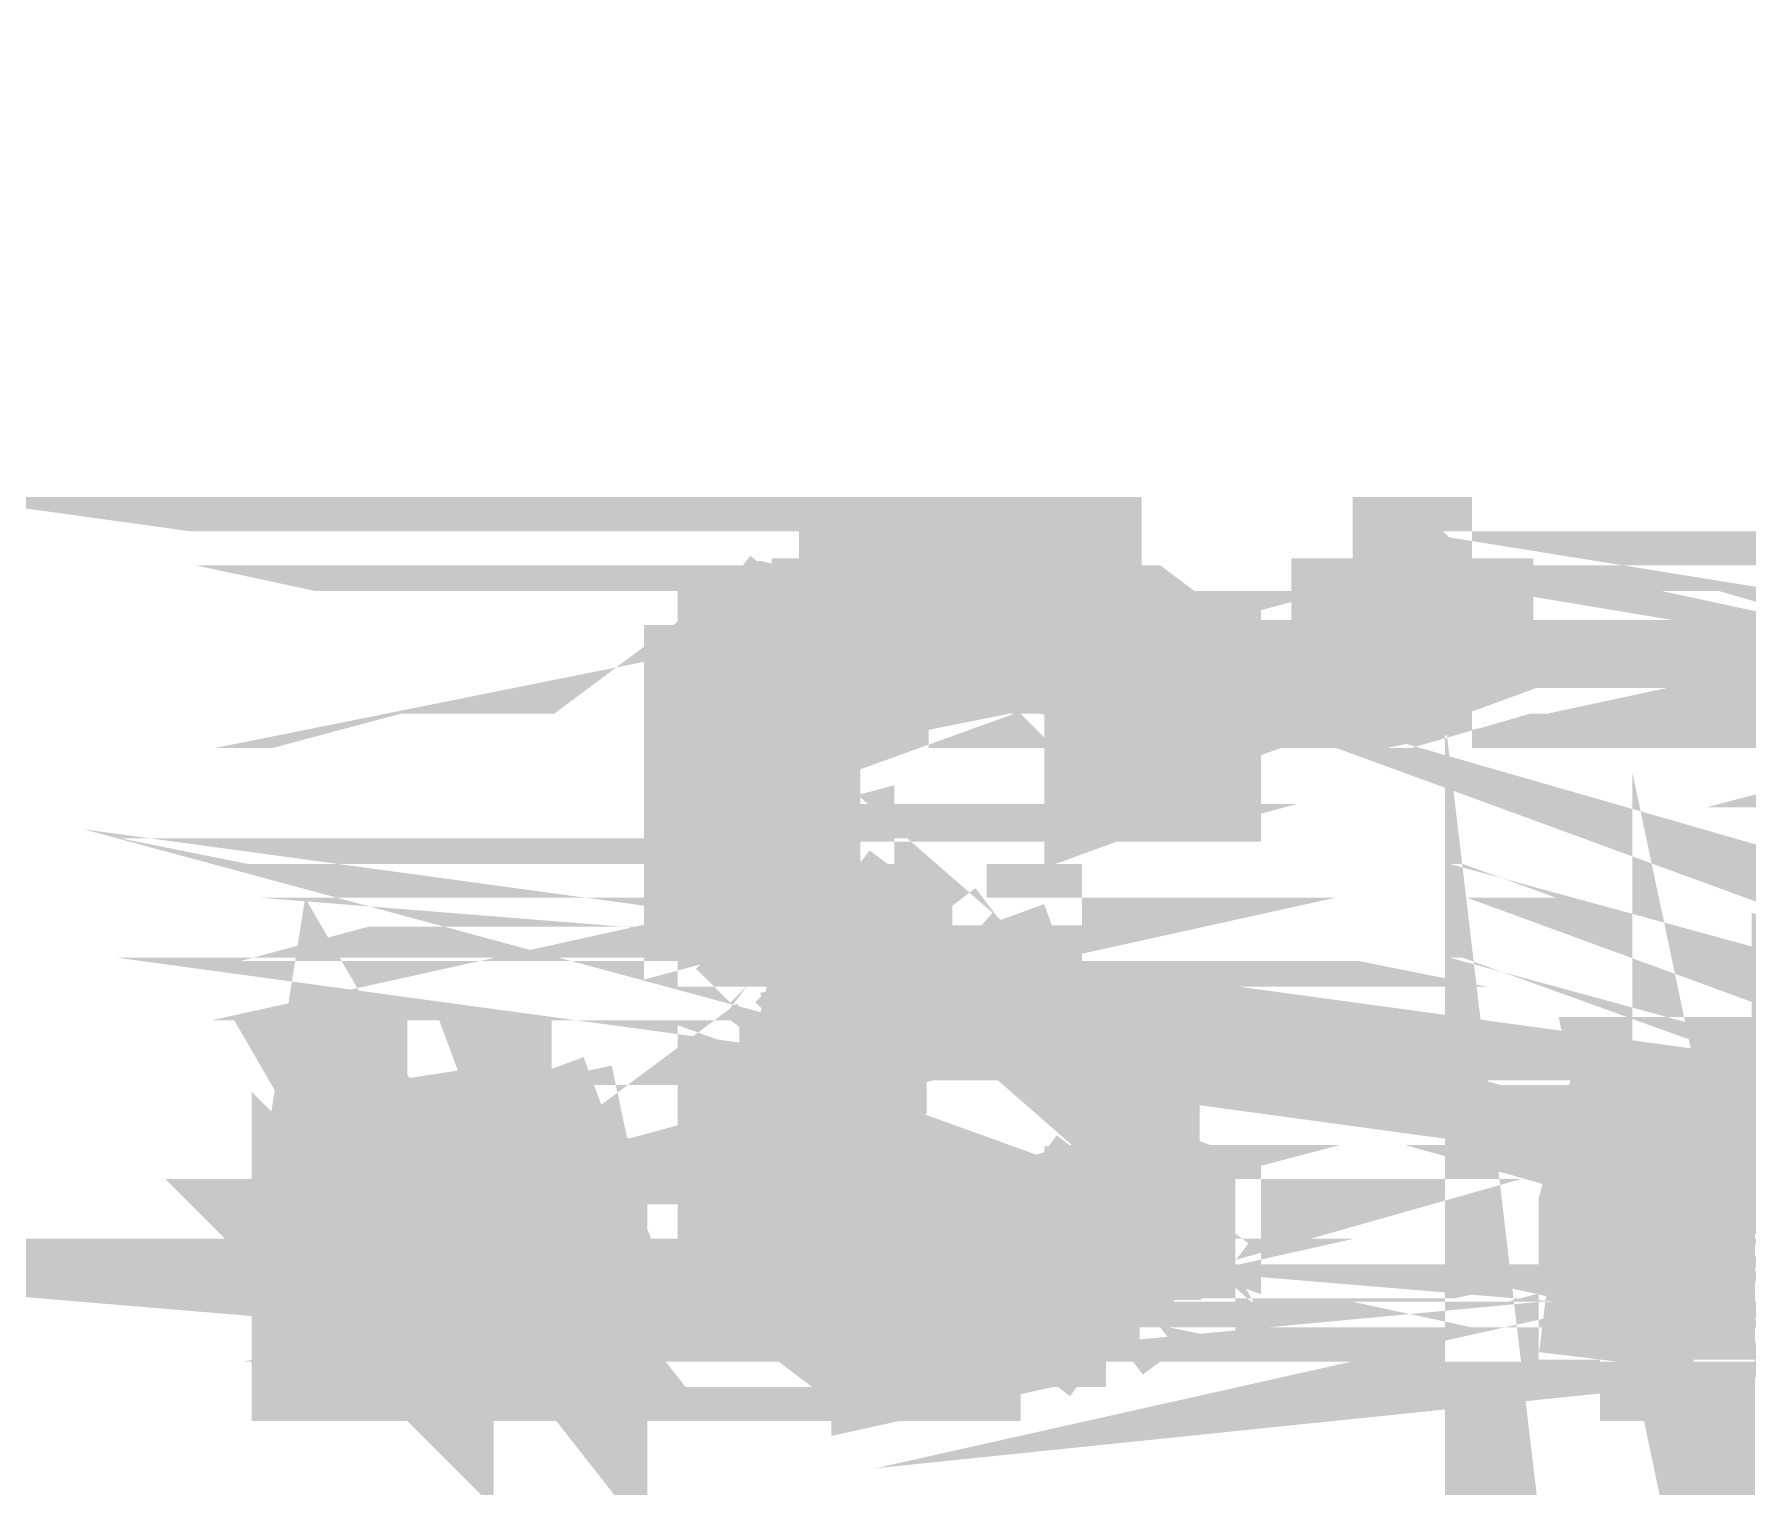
# Model space of a CAD drawing. Header units: inches. Extents: x -524 to 1067, y -71 to 1110.
# Drawn here: x 680.57 to 693.52, y 249.67 to 260.64 of the extents above; entities that cross this region are included whole.
import ezdxf

# ---------------------------------------------------------------- set-up
doc = ezdxf.new("R2010")
doc.units = ezdxf.units.IN
doc.header["$MEASUREMENT"] = 0
doc.layers.add('H', color=7, linetype='Continuous')
doc.layers.add('P', color=7, linetype='Continuous')

msp = doc.modelspace()

# ---------------------------------------------------------------- hatches: boundary and pattern name
at = {"layer": 'H', "linetype": 'Continuous'}
for points in [[(686.1542880571824, 256.1705897126952), (686.4134265472239, 256.426078364849), (686.6032181173955, 256.426078364849), (686.6032181173955, 256.6195197729083), (688.4719351160059, 256.6195197729083), (688.4719351160059, 256.426078364849), (688.920865176219, 256.426078364849), (688.920865176219, 256.1705897126952), (686.1542880571824, 256.1705897126952)], [(690.5304436847878, 255.7180098145944), (690.5304436847878, 256.6195197729083), (691.4976507250842, 256.6195197729083), (691.4976507250842, 255.7180098145944), (690.5304436847878, 255.7180098145944)], [(685.9608466491231, 255.9771483046359), (686.1542880571824, 256.1705897126952), (687.3112866676502, 256.1705897126952), (687.1214950974788, 255.9771483046359), (685.9608466491231, 255.9771483046359)], [(689.1800036662607, 255.9771483046359), (687.7638665657512, 256.1705897126952), (688.023005055793, 256.1705897126952), (689.1800036662607, 255.9771483046359)], [(689.1800036662607, 255.9771483046359), (687.7638665657512, 256.1705897126952), (688.920865176219, 256.1705897126952), (689.1800036662607, 255.9771483046359)], [(689.4391421563023, 255.7180098145944), (688.4719351160059, 255.9771483046359), (688.023005055793, 255.9771483046359), (688.023005055793, 256.1705897126952), (689.1800036662607, 255.9771483046359), (689.4391421563023, 255.7180098145944)], [(685.9608466491231, 255.7180098145944), (685.9608466491231, 255.9771483046359), (686.8623566074373, 255.9771483046359), (686.8623566074373, 255.7180098145944), (686.6032181173955, 255.7180098145944), (685.7053579969695, 255.4588713245526), (685.7053579969695, 255.7180098145944), (685.9608466491231, 255.7180098145944)], [(688.4719351160059, 255.7180098145944), (688.4719351160059, 255.9771483046359), (689.4391421563023, 255.7180098145944), (688.4719351160059, 255.7180098145944)], [(685.7053579969695, 255.0099412643395), (685.7053579969695, 255.4588713245526), (686.6032181173955, 255.7180098145944), (686.6032181173955, 255.4588713245526), (686.4134265472239, 255.4588713245526), (686.4134265472239, 254.8164998562803), (685.7053579969695, 255.0099412643395)], [(688.7310736060474, 255.0099412643395), (688.7310736060474, 255.4588713245526), (688.4719351160059, 255.7180098145944), (689.4391421563023, 255.7180098145944), (689.4391421563023, 255.0099412643395), (688.7310736060474, 255.0099412643395)], [(685.7053579969695, 254.8164998562803), (685.7053579969695, 255.0099412643395), (686.4134265472239, 254.8164998562803), (685.7053579969695, 254.8164998562803)], [(685.7053579969695, 254.1084313060255), (685.7053579969695, 254.8164998562803), (686.4134265472239, 254.8164998562803), (686.4134265472239, 254.3018727140847), (686.6032181173955, 254.3018727140847), (686.6032181173955, 254.1084313060255), (685.7053579969695, 254.1084313060255)], [(685.9608466491231, 253.8529426538717), (685.9608466491231, 254.1084313060255), (686.6032181173955, 254.1084313060255), (686.8623566074373, 253.8529426538717), (685.9608466491231, 253.8529426538717)], [(686.1542880571824, 253.59380416383), (685.9608466491231, 253.8529426538717), (687.3112866676502, 253.8529426538717), (686.1542880571824, 253.59380416383)], [(686.1542880571824, 253.59380416383), (687.3112866676502, 253.8529426538717), (687.570425157692, 253.59380416383), (686.1542880571824, 253.59380416383)], [(688.023005055793, 253.1412242657291), (687.570425157692, 253.59380416383), (687.7638665657512, 253.59380416383), (687.7638665657512, 253.8529426538717), (688.023005055793, 253.1412242657291)], [(688.023005055793, 253.1412242657291), (687.7638665657512, 253.8529426538717), (688.023005055793, 253.8529426538717), (688.023005055793, 253.1412242657291)], [(688.023005055793, 253.1412242657291), (686.6032181173955, 253.4003627557707), (686.4754737913186, 253.5281070818476), (686.1542880571824, 253.59380416383), (686.4134265472239, 253.59380416383), (686.4754737913186, 253.5281070818476), (688.023005055793, 253.1412242657291)], [(688.023005055793, 253.1412242657291), (686.1542880571824, 253.59380416383), (687.570425157692, 253.59380416383), (688.023005055793, 253.1412242657291)], [(686.4134265472239, 253.1412242657291), (686.6032181173955, 253.4003627557707), (688.023005055793, 253.1412242657291), (686.4134265472239, 253.1412242657291)], [(686.1542880571824, 252.9514326955577), (686.4134265472239, 253.1412242657291), (687.3112866676502, 253.1412242657291), (687.3112866676502, 252.9514326955577), (686.1542880571824, 252.9514326955577)], [(685.9608466491231, 251.5352955950482), (685.9608466491231, 252.692294205516), (686.1542880571824, 252.9514326955577), (686.8623566074373, 252.9514326955577), (686.8623566074373, 252.692294205516), (686.6032181173955, 252.692294205516), (686.6032181173955, 251.790784247202), (686.8623566074373, 251.790784247202), (685.9608466491231, 251.5352955950482)], [(682.675992550003, 250.6337856367341), (682.675992550003, 251.5352955950482), (682.9351310400448, 252.692294205516), (683.3877109381458, 252.692294205516), (683.6431995902994, 251.5352955950482), (683.6431995902994, 250.6337856367341), (682.675992550003, 250.6337856367341)], [(684.0957794884005, 250.6337856367341), (684.0957794884005, 251.5352955950482), (684.285571058572, 252.692294205516), (684.5447095486136, 252.692294205516), (684.7381509566728, 251.5352955950482), (684.7381509566728, 250.6337856367341), (684.0957794884005, 250.6337856367341)], [(692.3991606833981, 250.6337856367341), (692.3991606833981, 251.790784247202), (692.6582991734399, 252.692294205516), (693.107229233653, 252.692294205516), (693.107229233653, 250.6337856367341), (692.3991606833981, 250.6337856367341)], [(688.7310736060474, 251.9842256552612), (688.7310736060474, 252.243364145303), (689.4391421563023, 252.243364145303), (689.4391421563023, 251.790784247202), (689.1800036662607, 251.5352955950482), (689.1800036662607, 251.2761571050065), (688.2127966259641, 251.5352955950482), (688.4719351160059, 251.5352955950482), (688.4719351160059, 251.790784247202), (688.7310736060474, 251.9842256552612)], [(686.1542880571824, 251.2761571050065), (686.1542880571824, 251.5352955950482), (685.9608466491231, 251.5352955950482), (686.8623566074373, 251.790784247202), (686.8623566074373, 251.5352955950482), (687.1214950974788, 251.2761571050065), (686.1542880571824, 251.2761571050065)], [(688.023005055793, 251.2761571050065), (688.2127966259641, 251.5352955950482), (689.1800036662607, 251.2761571050065), (688.023005055793, 251.2761571050065)], [(686.4134265472239, 251.0827156969472), (686.1542880571824, 251.2761571050065), (687.570425157692, 251.2761571050065), (686.4134265472239, 251.0827156969472)], [(686.4134265472239, 251.0827156969472), (687.570425157692, 251.2761571050065), (688.920865176219, 251.0827156969472), (686.4134265472239, 251.0827156969472)], [(688.920865176219, 251.0827156969472), (687.570425157692, 251.2761571050065), (688.920865176219, 251.2761571050065), (688.920865176219, 251.0827156969472)], [(686.6032181173955, 250.8235772069056), (686.4134265472239, 251.0827156969472), (688.920865176219, 251.0827156969472), (688.7310736060474, 250.8235772069056), (686.6032181173955, 250.8235772069056)], [(687.1214950974788, 250.6337856367341), (687.1214950974788, 250.8235772069056), (688.2127966259641, 250.8235772069056), (688.023005055793, 250.6337856367341), (687.1214950974788, 250.6337856367341)]]:
    msp.add_hatch(color=256, dxfattribs=at).paths.add_polyline_path(points)

# ---------------------------------------------------------------- linework, layer by layer
at = {"layer": 'P', "const_width": 0.927058823529412}
for points in [[(717.893278330457, 256.1705897126952), (716.7326298821013, 255.977148304636), (718.1524168204987, 256.1705897126952)], [(688.4719351160059, 256.6852168548908), (686.6032181173955, 256.6852168548908), (688.4719351160059, 256.4260783648491), (688.4719351160059, 256.6852168548908)], [(686.6032181173955, 256.6852168548908), (688.4719351160059, 256.4260783648491), (686.6032181173955, 256.4260783648491)], [(686.8623566074373, 256.6852168548908), (688.4719351160059, 256.6852168548908), (686.6032181173955, 256.6852168548908), (686.8623566074373, 256.6852168548908)], [(686.6032181173955, 256.4260783648491), (686.6032181173955, 256.6852168548908)], [(688.2127966259641, 256.6852168548908), (686.8623566074373, 256.6852168548908), (687.0557980154965, 256.6852168548908)], [(688.2127966259641, 256.6852168548908), (686.8623566074373, 256.6852168548908), (688.4719351160059, 256.6852168548908), (688.2127966259641, 256.6852168548908)], [(687.3112866676502, 256.6852168548908), (688.023005055793, 256.6852168548908), (687.0557980154965, 256.6852168548908), (687.3112866676502, 256.6852168548908)], [(688.023005055793, 256.6852168548908), (687.0557980154965, 256.6852168548908), (688.2127966259641, 256.6852168548908), (688.023005055793, 256.6852168548908)], [(687.0557980154965, 256.6852168548908), (688.2127966259641, 256.6852168548908), (687.0557980154965, 256.6852168548908), (687.0557980154965, 256.6852168548908), (688.2127966259641, 256.6852168548908), (687.0557980154965, 256.6852168548908)], [(688.2127966259641, 256.6852168548908), (688.2127966259641, 256.6852168548908), (687.0557980154965, 256.6852168548908)], [(687.5047280757096, 256.6852168548908), (687.7638665657512, 256.6852168548908), (687.5047280757096, 256.6852168548908), (687.3112866676502, 256.6852168548908), (687.5047280757096, 256.6852168548908)], [(687.7638665657512, 256.6852168548908), (687.3112866676502, 256.6852168548908), (688.023005055793, 256.6852168548908), (687.7638665657512, 256.6852168548908)], [(691.4319536431017, 256.6852168548908), (690.5304436847878, 255.7180098145944), (691.4319536431017, 255.7180098145944)], [(691.4319536431017, 256.6852168548908), (690.5304436847878, 255.7180098145944)], [(690.5304436847878, 255.7180098145944), (690.5304436847878, 256.6852168548908)], [(690.5304436847878, 256.6852168548908), (691.4319536431017, 256.6852168548908)], [(691.4319536431017, 256.6852168548908), (691.4319536431017, 255.7180098145944), (691.4319536431017, 256.6852168548908), (691.4319536431017, 256.6852168548908), (691.4319536431017, 255.7180098145944)], [(695.1657378024349, 256.6852168548908), (696.7753163110035, 256.4260783648491), (694.9759462322634, 256.4260783648491)], [(688.920865176219, 256.1705897126952), (686.1542880571824, 256.1705897126952), (686.3477294652416, 256.4260783648491)], [(686.6032181173955, 256.4260783648491), (688.6653765240651, 256.4260783648491), (686.3477294652416, 256.4260783648491)], [(686.3477294652416, 256.4260783648491), (686.6032181173955, 256.4260783648491)], [(688.6653765240651, 256.4260783648491), (686.3477294652416, 256.4260783648491)], [(686.3477294652416, 256.4260783648491), (688.920865176219, 256.4260783648491), (688.6653765240651, 256.4260783648491)], [(686.3477294652416, 256.4260783648491), (688.920865176219, 256.4260783648491), (686.3477294652416, 256.4260783648491), (686.3477294652416, 256.4260783648491), (688.920865176219, 256.4260783648491)], [(686.3477294652416, 256.4260783648491), (688.920865176219, 256.1705897126952)], [(686.3477294652416, 256.4260783648491), (688.920865176219, 256.1705897126952)], [(688.4719351160059, 256.4260783648491), (686.6032181173955, 256.4260783648491)], [(686.6032181173955, 256.4260783648491), (688.6653765240651, 256.4260783648491), (688.4719351160059, 256.4260783648491)], [(697.0344548010453, 256.4260783648491), (694.7168077422218, 256.1705897126952), (697.2278962091045, 256.1705897126952), (697.0344548010453, 256.4260783648491)], [(688.920865176219, 256.1705897126952), (688.920865176219, 256.4260783648491)], [(694.7168077422218, 256.4260783648491), (697.0344548010453, 256.4260783648491), (694.7168077422218, 256.4260783648491), (697.0344548010453, 256.4260783648491), (694.7168077422218, 256.1705897126952), (694.7168077422218, 256.4260783648491)], [(687.3112866676502, 256.1705897126952), (686.1542880571824, 256.1705897126952), (687.0557980154965, 255.977148304636), (687.3112866676502, 256.1705897126952)], [(686.1542880571824, 256.1705897126952), (687.0557980154965, 255.977148304636), (685.8951495671406, 255.977148304636), (686.1542880571824, 256.1705897126952)], [(687.5047280757096, 256.1705897126952), (686.1542880571824, 256.1705897126952)], [(686.1542880571824, 256.1705897126952), (687.5047280757096, 256.1705897126952)], [(686.1542880571824, 256.1705897126952), (687.5047280757096, 256.1705897126952)], [(687.5047280757096, 256.1705897126952), (686.1542880571824, 256.1705897126952)], [(686.1542880571824, 256.1705897126952), (686.1542880571824, 256.1705897126952)], [(687.5047280757096, 256.1705897126952), (686.1542880571824, 256.1705897126952)], [(686.1542880571824, 256.1705897126952), (687.5047280757096, 256.1705897126952), (687.5047280757096, 256.1705897126952), (686.1542880571824, 256.1705897126952)], [(687.5047280757096, 256.1705897126952), (688.920865176219, 256.1705897126952), (686.1542880571824, 256.1705897126952)], [(688.920865176219, 256.1705897126952), (686.1542880571824, 256.1705897126952), (688.920865176219, 256.1705897126952), (688.920865176219, 256.1705897126952), (686.1542880571824, 256.1705897126952), (688.920865176219, 256.1705897126952)], [(686.1542880571824, 256.1705897126952), (686.1542880571824, 256.1705897126952)], [(687.5047280757096, 256.1705897126952), (688.920865176219, 256.1705897126952), (687.5047280757096, 256.1705897126952)], [(687.7638665657512, 256.1705897126952), (689.1800036662607, 255.977148304636), (687.7638665657512, 256.1705897126952)], [(687.7638665657512, 256.1705897126952), (688.920865176219, 256.1705897126952), (689.1800036662607, 255.977148304636)], [(689.1800036662607, 255.977148304636), (687.7638665657512, 256.1705897126952)], [(689.1800036662607, 255.977148304636), (688.023005055793, 255.977148304636), (688.023005055793, 256.1705897126952)], [(688.023005055793, 256.1705897126952), (689.1800036662607, 255.977148304636)], [(697.2278962091045, 256.1705897126952), (696.0672477607486, 256.1705897126952), (697.2278962091045, 255.977148304636)], [(695.1657378024349, 255.7180098145944), (694.2642278441208, 255.7180098145944), (695.1657378024349, 255.977148304636), (695.1657378024349, 255.7180098145944)], [(696.3263862507904, 256.1705897126952), (697.2278962091045, 255.977148304636), (696.3263862507904, 255.977148304636), (696.3263862507904, 256.1705897126952)], [(686.8623566074373, 255.977148304636), (685.8951495671406, 255.7180098145944), (686.8623566074373, 255.7180098145944), (686.8623566074373, 255.977148304636)], [(685.8951495671406, 255.977148304636), (686.8623566074373, 255.977148304636), (685.8951495671406, 255.7180098145944), (685.8951495671406, 255.977148304636)], [(687.0557980154965, 255.977148304636), (685.8951495671406, 255.977148304636), (687.0557980154965, 255.977148304636), (685.8951495671406, 255.977148304636), (686.8623566074373, 255.977148304636), (687.0557980154965, 255.977148304636)], [(689.1800036662607, 255.977148304636), (688.023005055793, 255.977148304636)], [(688.023005055793, 255.977148304636), (688.2127966259641, 255.977148304636)], [(689.37344507432, 255.7180098145944), (688.2127966259641, 255.977148304636)], [(688.2127966259641, 255.977148304636), (688.4719351160059, 255.977148304636)], [(689.37344507432, 255.7180098145944), (688.2127966259641, 255.977148304636)], [(688.2127966259641, 255.977148304636), (689.1800036662607, 255.977148304636), (689.37344507432, 255.7180098145944)], [(688.2127966259641, 255.977148304636), (689.1800036662607, 255.977148304636), (688.2127966259641, 255.977148304636), (688.2127966259641, 255.977148304636), (689.1800036662607, 255.977148304636), (688.2127966259641, 255.977148304636)], [(689.1800036662607, 255.977148304636), (689.1800036662607, 255.977148304636), (688.2127966259641, 255.977148304636)], [(688.4719351160059, 255.977148304636), (689.37344507432, 255.7180098145944), (688.4719351160059, 255.977148304636)], [(688.4719351160059, 255.977148304636), (689.37344507432, 255.7180098145944)], [(694.2642278441208, 255.7180098145944), (695.1657378024349, 255.977148304636), (694.45766925218, 255.977148304636)], [(697.4833848612584, 255.977148304636), (696.5818749029443, 255.977148304636), (697.4833848612584, 255.7180098145944), (697.4833848612584, 255.977148304636)], [(689.37344507432, 255.5245684065351), (688.6653765240651, 255.5245684065351), (689.37344507432, 255.7180098145944), (689.37344507432, 255.5245684065351)], [(685.639660914987, 255.7180098145944), (686.6032181173955, 255.7180098145944), (685.639660914987, 255.5245684065351), (685.639660914987, 255.7180098145944)], [(686.6032181173955, 255.7180098145944), (685.639660914987, 255.5245684065351), (686.6032181173955, 255.7180098145944)], [(685.8951495671406, 255.7180098145944), (686.8623566074373, 255.7180098145944), (685.639660914987, 255.7180098145944), (685.8951495671406, 255.7180098145944)], [(686.8623566074373, 255.7180098145944), (685.639660914987, 255.7180098145944), (686.6032181173955, 255.7180098145944), (686.8623566074373, 255.7180098145944)], [(688.6653765240651, 255.5245684065351), (689.37344507432, 255.7180098145944), (688.4719351160059, 255.7180098145944), (688.6653765240651, 255.5245684065351)], [(689.37344507432, 255.7180098145944), (688.4719351160059, 255.7180098145944), (688.4719351160059, 255.7180098145944), (689.37344507432, 255.7180098145944)], [(688.4719351160059, 255.7180098145944), (689.37344507432, 255.7180098145944), (689.37344507432, 255.7180098145944), (688.4719351160059, 255.7180098145944)], [(701.4106104286507, 251.790784247202), (700.5091004703365, 252.0499227372437), (701.2171690205914, 251.790784247202), (701.4106104286507, 251.790784247202)], [(688.6653765240651, 255.2690797543812), (689.37344507432, 255.5245684065351), (689.37344507432, 255.2690797543812)], [(694.2642278441208, 255.5245684065351), (695.1657378024349, 255.7180098145944), (694.9759462322634, 255.7180098145944)], [(694.2642278441208, 255.5245684065351), (695.1657378024349, 255.7180098145944), (694.2642278441208, 255.7180098145944), (694.2642278441208, 255.5245684065351)], [(686.6032181173955, 255.5245684065351), (685.639660914987, 255.5245684065351), (686.3477294652416, 255.5245684065351), (686.6032181173955, 255.5245684065351)], [(685.639660914987, 255.5245684065351), (686.3477294652416, 255.5245684065351)], [(686.3477294652416, 255.5245684065351), (685.639660914987, 255.2690797543812)], [(685.639660914987, 255.2690797543812), (685.639660914987, 255.5245684065351)], [(686.3477294652416, 255.5245684065351), (685.639660914987, 255.2690797543812)], [(685.639660914987, 255.2690797543812), (686.3477294652416, 255.2690797543812), (686.3477294652416, 255.5245684065351)], [(688.6653765240651, 255.2690797543812), (689.37344507432, 255.5245684065351), (688.6653765240651, 255.5245684065351), (688.6653765240651, 255.2690797543812)], [(697.7425233513002, 255.5245684065351), (696.7753163110035, 255.2690797543812), (697.7425233513002, 255.2690797543812), (697.7425233513002, 255.5245684065351)], [(689.37344507432, 255.0099412643396), (688.6653765240651, 255.0099412643396), (689.37344507432, 255.2690797543812), (689.37344507432, 255.0099412643396)], [(685.639660914987, 255.2690797543812), (686.3477294652416, 255.2690797543812), (685.639660914987, 255.2690797543812), (685.639660914987, 255.2690797543812), (686.3477294652416, 255.2690797543812)], [(685.639660914987, 255.2690797543812), (686.3477294652416, 255.0099412643396)], [(685.639660914987, 255.2690797543812), (686.3477294652416, 255.0099412643396)], [(686.3477294652416, 255.0099412643396), (685.639660914987, 255.0099412643396), (685.639660914987, 255.2690797543812)], [(686.3477294652416, 255.0099412643396), (686.3477294652416, 255.2690797543812)], [(688.6653765240651, 255.0099412643396), (689.37344507432, 255.2690797543812), (688.6653765240651, 255.2690797543812), (688.6653765240651, 255.0099412643396)], [(689.37344507432, 255.2690797543812), (688.6653765240651, 255.2690797543812), (689.37344507432, 255.2690797543812), (689.37344507432, 255.2690797543812), (688.6653765240651, 255.2690797543812), (689.37344507432, 255.2690797543812)], [(688.6653765240651, 255.2690797543812), (688.6653765240651, 255.2690797543812), (689.37344507432, 255.2690797543812)], [(685.639660914987, 254.8164998562803), (685.639660914987, 255.0099412643396)], [(685.639660914987, 255.0099412643396), (686.3477294652416, 254.8164998562803)], [(686.3477294652416, 255.0099412643396), (685.639660914987, 255.0099412643396)], [(685.639660914987, 255.0099412643396), (686.3477294652416, 254.8164998562803)], [(686.3477294652416, 254.8164998562803), (686.3477294652416, 255.0099412643396)], [(691.6910921331435, 245.0969815607731), (691.6910921331435, 247.6080700276558), (692.3991606833981, 241.6186860535939)], [(687.5047280757096, 253.6595012458125), (688.023005055793, 253.2069213477115), (687.7638665657512, 253.6595012458125)], [(685.639660914987, 254.8164998562803), (686.3477294652416, 254.8164998562803), (685.639660914987, 254.8164998562803), (686.3477294652416, 254.8164998562803)], [(686.3477294652416, 254.8164998562803), (685.639660914987, 254.5610112041265)], [(685.639660914987, 254.5610112041265), (685.639660914987, 254.8164998562803)], [(686.3477294652416, 254.8164998562803), (685.639660914987, 254.5610112041265)], [(685.639660914987, 254.5610112041265), (686.3477294652416, 254.5610112041265), (686.3477294652416, 254.8164998562803)], [(685.639660914987, 254.8164998562803), (686.3477294652416, 254.8164998562803), (686.3477294652416, 254.8164998562803), (685.639660914987, 254.8164998562803), (686.3477294652416, 254.8164998562803), (685.639660914987, 254.8164998562803), (686.3477294652416, 254.8164998562803)], [(693.107229233653, 252.7579912874984), (693.107229233653, 250.6337856367341), (692.6582991734399, 252.7579912874984), (693.107229233653, 252.7579912874984)], [(685.639660914987, 254.5610112041265), (686.3477294652416, 254.5610112041265), (685.639660914987, 254.5610112041265), (685.639660914987, 254.5610112041265), (686.3477294652416, 254.5610112041265)], [(685.639660914987, 254.5610112041265), (686.3477294652416, 254.3675697960673)], [(685.639660914987, 254.5610112041265), (686.3477294652416, 254.3675697960673)], [(686.3477294652416, 254.3675697960673), (685.639660914987, 254.3675697960673), (685.639660914987, 254.5610112041265)], [(686.3477294652416, 254.3675697960673), (686.3477294652416, 254.5610112041265)], [(686.6032181173955, 254.3675697960673), (685.639660914987, 254.1084313060255), (686.6032181173955, 254.1084313060255), (686.6032181173955, 254.3675697960673)], [(685.639660914987, 254.3675697960673), (686.6032181173955, 254.3675697960673), (685.639660914987, 254.1084313060255), (685.639660914987, 254.3675697960673)], [(686.3477294652416, 254.3675697960673), (685.639660914987, 254.3675697960673), (686.6032181173955, 254.3675697960673), (686.3477294652416, 254.3675697960673)], [(686.6032181173955, 253.4003627557708), (688.023005055793, 253.2069213477115), (686.3477294652416, 253.6595012458125)], [(686.6032181173955, 254.1084313060255), (685.8951495671406, 254.1084313060255), (686.6032181173955, 254.1084313060255), (685.8951495671406, 254.1084313060255), (686.8623566074373, 253.9149898979662)], [(685.8951495671406, 254.1084313060255), (686.8623566074373, 253.9149898979662), (685.8951495671406, 253.9149898979662), (685.8951495671406, 254.1084313060255)], [(685.639660914987, 254.1084313060255), (686.6032181173955, 254.1084313060255), (685.8951495671406, 254.1084313060255), (685.639660914987, 254.1084313060255)], [(686.8623566074373, 253.9149898979662), (686.6032181173955, 254.1084313060255)], [(694.0087391919669, 254.1084313060255), (694.7168077422218, 253.9149898979662), (694.0087391919669, 253.9149898979662)], [(687.5047280757096, 253.6595012458125), (686.1542880571824, 253.6595012458125), (687.3112866676502, 253.9149898979662)], [(686.8623566074373, 253.9149898979662), (685.8951495671406, 253.9149898979662), (686.8623566074373, 253.9149898979662)], [(687.0557980154965, 253.9149898979662), (685.8951495671406, 253.9149898979662), (687.3112866676502, 253.9149898979662), (687.0557980154965, 253.9149898979662)], [(685.8951495671406, 253.9149898979662), (687.3112866676502, 253.9149898979662)], [(686.1542880571824, 253.6595012458125), (685.8951495671406, 253.9149898979662)], [(686.8623566074373, 253.9149898979662), (685.8951495671406, 253.9149898979662), (685.8951495671406, 253.9149898979662), (686.8623566074373, 253.9149898979662), (685.8951495671406, 253.9149898979662), (686.8623566074373, 253.9149898979662), (685.8951495671406, 253.9149898979662)], [(686.8623566074373, 253.9149898979662), (686.8623566074373, 253.9149898979662), (685.8951495671406, 253.9149898979662)], [(687.3112866676502, 253.9149898979662), (686.1542880571824, 253.6595012458125)], [(687.3112866676502, 253.9149898979662), (687.5047280757096, 253.6595012458125)], [(687.7638665657512, 253.6595012458125), (687.7638665657512, 253.9149898979662)], [(687.7638665657512, 253.9149898979662), (688.023005055793, 253.2069213477115)], [(687.7638665657512, 253.9149898979662), (688.023005055793, 253.2069213477115)], [(688.023005055793, 253.2069213477115), (688.023005055793, 253.9149898979662), (687.7638665657512, 253.9149898979662)], [(688.023005055793, 253.2069213477115), (688.023005055793, 253.9149898979662), (688.023005055793, 253.9149898979662), (688.023005055793, 253.2069213477115)], [(694.7168077422218, 253.9149898979662), (694.0087391919669, 253.9149898979662), (694.7168077422218, 253.6595012458125)], [(694.0087391919669, 253.9149898979662), (694.7168077422218, 253.6595012458125), (694.0087391919669, 253.6595012458125)], [(682.675992550003, 251.5352955950482), (683.5775025083171, 251.5352955950482), (682.8694339580622, 252.7579912874984), (682.675992550003, 251.5352955950482)], [(688.023005055793, 253.2069213477115), (686.3477294652416, 253.6595012458125), (686.1542880571824, 253.6595012458125), (688.023005055793, 253.2069213477115)], [(687.5047280757096, 253.6595012458125), (686.1542880571824, 253.6595012458125)], [(686.1542880571824, 253.6595012458125), (687.5047280757096, 253.6595012458125), (687.5047280757096, 253.6595012458125)], [(687.5047280757096, 253.6595012458125), (686.1542880571824, 253.6595012458125)], [(686.1542880571824, 253.6595012458125), (688.023005055793, 253.2069213477115)], [(686.1542880571824, 253.6595012458125), (688.023005055793, 253.2069213477115), (686.1542880571824, 253.6595012458125), (686.1542880571824, 253.6595012458125)], [(686.3477294652416, 253.6595012458125), (686.6032181173955, 253.4003627557708)], [(688.023005055793, 253.2069213477115), (687.5047280757096, 253.6595012458125)], [(687.7638665657512, 253.6595012458125), (687.5047280757096, 253.6595012458125)], [(688.023005055793, 253.2069213477115), (687.7638665657512, 253.6595012458125)], [(694.7168077422218, 253.6595012458125), (694.0087391919669, 253.6595012458125), (694.7168077422218, 253.4003627557708), (694.7168077422218, 253.6595012458125)], [(686.6032181173955, 253.4003627557708), (688.023005055793, 253.2069213477115), (687.7638665657512, 253.2069213477115)], [(686.6032181173955, 253.4003627557708), (686.3477294652416, 253.2069213477115)], [(687.7638665657512, 253.2069213477115), (686.6032181173955, 253.4003627557708)], [(687.7638665657512, 253.2069213477115), (686.6032181173955, 253.4003627557708)], [(686.6032181173955, 253.4003627557708), (688.023005055793, 253.2069213477115), (686.6032181173955, 253.4003627557708), (686.6032181173955, 253.4003627557708), (688.023005055793, 253.2069213477115)], [(686.6032181173955, 253.4003627557708), (686.6032181173955, 253.4003627557708), (688.023005055793, 253.2069213477115)], [(694.0087391919669, 253.4003627557708), (694.7168077422218, 253.2069213477115), (694.0087391919669, 253.2069213477115), (694.0087391919669, 253.4003627557708)], [(686.1542880571824, 252.9514326955577), (687.3112866676502, 253.2069213477115)], [(686.1542880571824, 252.9514326955577), (687.3112866676502, 253.2069213477115)], [(687.3112866676502, 253.2069213477115), (686.3477294652416, 253.2069213477115), (686.1542880571824, 252.9514326955577)], [(686.3477294652416, 253.2069213477115), (687.7638665657512, 253.2069213477115)], [(687.3112866676502, 253.2069213477115), (686.3477294652416, 253.2069213477115), (687.5047280757096, 253.2069213477115), (687.3112866676502, 253.2069213477115)], [(686.3477294652416, 253.2069213477115), (687.5047280757096, 253.2069213477115), (687.7638665657512, 253.2069213477115)], [(687.7638665657512, 253.2069213477115), (686.3477294652416, 253.2069213477115)], [(686.3477294652416, 253.2069213477115), (687.7638665657512, 253.2069213477115)], [(687.7638665657512, 253.2069213477115), (686.3477294652416, 253.2069213477115)], [(686.3477294652416, 253.2069213477115), (686.3477294652416, 253.2069213477115)], [(687.7638665657512, 253.2069213477115), (686.3477294652416, 253.2069213477115)], [(686.3477294652416, 253.2069213477115), (687.7638665657512, 253.2069213477115), (687.7638665657512, 253.2069213477115)], [(687.3112866676502, 253.2069213477115), (687.3112866676502, 252.9514326955577)], [(694.7168077422218, 253.2069213477115), (694.0087391919669, 253.2069213477115), (694.7168077422218, 252.9514326955577)], [(686.8623566074373, 252.7579912874984), (685.8951495671406, 252.7579912874984), (686.1542880571824, 252.9514326955577)], [(687.0557980154965, 252.9514326955577), (686.1542880571824, 252.9514326955577)], [(686.1542880571824, 252.9514326955577), (687.0557980154965, 252.9514326955577)], [(687.0557980154965, 252.9514326955577), (686.1542880571824, 252.9514326955577)], [(686.1542880571824, 252.9514326955577), (686.8623566074373, 252.9514326955577)], [(686.1542880571824, 252.9514326955577), (686.8623566074373, 252.9514326955577), (686.1542880571824, 252.9514326955577), (686.1542880571824, 252.9514326955577), (686.8623566074373, 252.9514326955577)], [(686.1542880571824, 252.9514326955577), (686.8623566074373, 252.7579912874984)], [(686.1542880571824, 252.9514326955577), (686.8623566074373, 252.7579912874984)], [(687.3112866676502, 252.9514326955577), (686.1542880571824, 252.9514326955577), (687.3112866676502, 252.9514326955577)], [(687.0557980154965, 252.9514326955577), (686.1542880571824, 252.9514326955577)], [(686.1542880571824, 252.9514326955577), (686.1542880571824, 252.9514326955577), (687.0557980154965, 252.9514326955577)], [(687.3112866676502, 252.9514326955577), (686.1542880571824, 252.9514326955577)], [(686.8623566074373, 252.9514326955577), (687.0557980154965, 252.9514326955577)], [(686.8623566074373, 252.7579912874984), (686.8623566074373, 252.9514326955577)], [(683.5775025083171, 251.5352955950482), (682.8694339580622, 252.7579912874984), (683.3877109381458, 252.7579912874984)], [(683.3877109381458, 252.7579912874984), (683.5775025083171, 251.5352955950482)], [(686.6032181173955, 252.7579912874984), (685.8951495671406, 252.4988527974568), (686.6032181173955, 252.4988527974568), (686.6032181173955, 252.7579912874984)], [(684.0300824064179, 251.5352955950482), (684.7381509566728, 251.5352955950482), (684.285571058572, 252.7579912874984)], [(684.285571058572, 252.7579912874984), (684.0300824064179, 251.5352955950482)], [(684.7381509566728, 251.5352955950482), (684.285571058572, 252.7579912874984), (684.4790124666313, 252.7579912874984)], [(685.8951495671406, 252.7579912874984), (686.6032181173955, 252.7579912874984), (685.8951495671406, 252.4988527974568)], [(684.4790124666313, 252.7579912874984), (684.7381509566728, 251.5352955950482)], [(686.8623566074373, 252.7579912874984), (685.8951495671406, 252.7579912874984), (686.6032181173955, 252.7579912874984), (686.8623566074373, 252.7579912874984)], [(685.8951495671406, 252.4988527974568), (685.8951495671406, 252.7579912874984)], [(692.6582991734399, 252.7579912874984), (692.3991606833981, 250.6337856367341)], [(692.6582991734399, 252.7579912874984), (692.3991606833981, 250.6337856367341)], [(692.3991606833981, 250.6337856367341), (692.3991606833981, 251.790784247202), (692.6582991734399, 252.7579912874984)], [(694.9759462322634, 252.0499227372437), (694.0087391919669, 252.243364145303), (694.2642278441208, 252.0499227372437)], [(693.107229233653, 250.6337856367341), (692.6582991734399, 252.7579912874984)], [(693.107229233653, 252.7579912874984), (693.107229233653, 251.790784247202), (693.107229233653, 252.7579912874984), (693.107229233653, 252.7579912874984), (693.107229233653, 251.790784247202)], [(693.107229233653, 252.7579912874984), (693.107229233653, 250.6337856367341), (693.107229233653, 251.790784247202)], [(685.8951495671406, 252.4988527974568), (686.6032181173955, 252.243364145303), (685.8951495671406, 252.243364145303), (685.8951495671406, 252.4988527974568)], [(685.8951495671406, 252.4988527974568), (686.6032181173955, 252.4988527974568), (685.8951495671406, 252.4988527974568), (685.8951495671406, 252.4988527974568), (686.6032181173955, 252.4988527974568)], [(685.8951495671406, 252.4988527974568), (686.6032181173955, 252.243364145303), (686.6032181173955, 252.4988527974568)], [(686.6032181173955, 252.243364145303), (685.8951495671406, 252.0499227372437), (686.6032181173955, 252.0499227372437), (686.6032181173955, 252.243364145303)], [(686.6032181173955, 252.243364145303), (685.8951495671406, 252.243364145303), (686.6032181173955, 252.243364145303), (686.6032181173955, 252.243364145303), (685.8951495671406, 252.243364145303)], [(686.6032181173955, 252.243364145303), (685.8951495671406, 252.0499227372437), (685.8951495671406, 252.243364145303)], [(688.6653765240651, 252.243364145303), (689.37344507432, 252.243364145303)], [(689.37344507432, 252.243364145303), (688.6653765240651, 252.243364145303)], [(688.6653765240651, 252.243364145303), (689.37344507432, 252.243364145303)], [(689.37344507432, 252.243364145303), (688.6653765240651, 252.0499227372437), (688.6653765240651, 252.243364145303)], [(689.37344507432, 252.243364145303), (688.6653765240651, 252.0499227372437)], [(689.37344507432, 252.0499227372437), (689.37344507432, 252.243364145303)], [(694.9759462322634, 252.0499227372437), (694.0087391919669, 252.243364145303), (694.9759462322634, 252.243364145303), (694.9759462322634, 252.0499227372437)], [(697.7425233513002, 252.243364145303), (696.7753163110035, 252.0499227372437), (697.7425233513002, 252.0499227372437), (697.7425233513002, 252.243364145303)], [(682.675992550003, 250.6337856367341), (683.5775025083171, 250.6337856367341), (682.675992550003, 251.5352955950482), (682.675992550003, 250.6337856367341)], [(695.1657378024349, 251.5352955950482), (694.2642278441208, 251.790784247202), (694.45766925218, 251.5352955950482)], [(686.6032181173955, 252.0499227372437), (685.8951495671406, 251.790784247202), (686.6032181173955, 251.790784247202), (686.6032181173955, 252.0499227372437)], [(685.8951495671406, 252.0499227372437), (686.6032181173955, 252.0499227372437), (685.8951495671406, 251.790784247202), (685.8951495671406, 252.0499227372437)], [(689.37344507432, 251.790784247202), (688.4719351160059, 251.790784247202), (688.6653765240651, 252.0499227372437)], [(688.6653765240651, 252.0499227372437), (689.37344507432, 252.0499227372437)], [(688.6653765240651, 252.0499227372437), (689.37344507432, 252.0499227372437)], [(689.37344507432, 252.0499227372437), (688.6653765240651, 252.0499227372437), (688.6653765240651, 252.0499227372437), (689.37344507432, 252.0499227372437)], [(688.6653765240651, 252.0499227372437), (689.37344507432, 251.790784247202), (689.37344507432, 252.0499227372437)], [(688.6653765240651, 252.0499227372437), (689.37344507432, 251.790784247202)], [(697.7425233513002, 252.0499227372437), (696.7753163110035, 251.790784247202), (697.4833848612584, 251.790784247202), (697.7425233513002, 252.0499227372437)], [(697.2278962091045, 251.341854186989), (694.7168077422218, 251.0827156969473), (695.8738063526894, 251.341854186989)], [(685.8951495671406, 251.790784247202), (686.8623566074373, 251.790784247202), (685.8951495671406, 251.5352955950482)], [(689.37344507432, 251.790784247202), (688.4719351160059, 251.5352955950482), (689.1800036662607, 251.5352955950482)], [(686.8623566074373, 251.790784247202), (685.8951495671406, 251.5352955950482), (686.8623566074373, 251.790784247202)], [(685.8951495671406, 251.790784247202), (686.6032181173955, 251.790784247202), (685.8951495671406, 251.790784247202), (685.8951495671406, 251.790784247202), (686.6032181173955, 251.790784247202)], [(685.8951495671406, 251.790784247202), (686.8623566074373, 251.790784247202), (686.6032181173955, 251.790784247202)], [(685.8951495671406, 251.5352955950482), (685.8951495671406, 251.790784247202)], [(689.37344507432, 251.790784247202), (688.4719351160059, 251.790784247202)], [(688.4719351160059, 251.790784247202), (689.37344507432, 251.790784247202), (689.37344507432, 251.790784247202), (688.4719351160059, 251.790784247202)], [(689.37344507432, 251.790784247202), (688.4719351160059, 251.5352955950482)], [(688.4719351160059, 251.5352955950482), (688.4719351160059, 251.790784247202)], [(689.1800036662607, 251.5352955950482), (689.37344507432, 251.790784247202)], [(695.1657378024349, 251.5352955950482), (694.2642278441208, 251.790784247202), (694.9759462322634, 251.790784247202)], [(686.8623566074373, 251.5352955950482), (686.1542880571824, 251.5352955950482), (687.0557980154965, 251.341854186989), (686.8623566074373, 251.5352955950482)], [(683.5775025083171, 250.6337856367341), (682.675992550003, 251.5352955950482), (683.5775025083171, 251.5352955950482), (683.5775025083171, 250.6337856367341)], [(686.1542880571824, 251.5352955950482), (687.0557980154965, 251.341854186989), (686.1542880571824, 251.341854186989), (686.1542880571824, 251.5352955950482)], [(684.7381509566728, 250.6337856367341), (684.0300824064179, 251.5352955950482), (684.7381509566728, 251.5352955950482), (684.7381509566728, 250.6337856367341)], [(689.1800036662607, 251.5352955950482), (688.2127966259641, 251.5352955950482), (689.1800036662607, 251.341854186989), (689.1800036662607, 251.5352955950482)], [(684.0300824064179, 250.6337856367341), (684.7381509566728, 250.6337856367341), (684.0300824064179, 251.5352955950482)], [(684.0300824064179, 251.5352955950482), (684.0300824064179, 250.6337856367341)], [(688.2127966259641, 251.5352955950482), (689.1800036662607, 251.341854186989), (688.2127966259641, 251.5352955950482), (689.1800036662607, 251.341854186989), (688.023005055793, 251.341854186989), (688.2127966259641, 251.5352955950482)], [(686.8623566074373, 251.5352955950482), (685.8951495671406, 251.5352955950482)], [(685.8951495671406, 251.5352955950482), (686.8623566074373, 251.5352955950482), (686.8623566074373, 251.5352955950482), (685.8951495671406, 251.5352955950482)], [(686.8623566074373, 251.5352955950482), (686.1542880571824, 251.5352955950482), (685.8951495671406, 251.5352955950482)], [(688.4719351160059, 251.5352955950482), (689.1800036662607, 251.5352955950482), (688.2127966259641, 251.5352955950482)], [(688.2127966259641, 251.5352955950482), (688.4719351160059, 251.5352955950482)], [(694.45766925218, 251.341854186989), (695.1657378024349, 251.5352955950482), (694.45766925218, 251.5352955950482), (694.45766925218, 251.341854186989)], [(688.920865176219, 251.0827156969473), (686.3477294652416, 251.0827156969473), (687.5047280757096, 251.341854186989)], [(687.0557980154965, 251.341854186989), (686.1542880571824, 251.341854186989), (687.0557980154965, 251.341854186989)], [(687.3112866676502, 251.341854186989), (686.1542880571824, 251.341854186989), (687.5047280757096, 251.341854186989), (687.3112866676502, 251.341854186989)], [(686.1542880571824, 251.341854186989), (687.5047280757096, 251.341854186989)], [(686.3477294652416, 251.0827156969473), (686.1542880571824, 251.341854186989)], [(687.0557980154965, 251.341854186989), (686.1542880571824, 251.341854186989), (687.0557980154965, 251.341854186989), (686.1542880571824, 251.341854186989), (686.1542880571824, 251.341854186989), (687.0557980154965, 251.341854186989)], [(686.3477294652416, 251.0827156969473), (687.5047280757096, 251.341854186989)], [(687.5047280757096, 251.341854186989), (686.3477294652416, 251.0827156969473)], [(687.5047280757096, 251.341854186989), (686.3477294652416, 251.0827156969473)], [(687.5047280757096, 251.341854186989), (688.920865176219, 251.0827156969473)], [(687.7638665657512, 251.341854186989), (687.5047280757096, 251.341854186989)], [(687.5047280757096, 251.341854186989), (688.920865176219, 251.0827156969473)], [(687.5047280757096, 251.341854186989), (687.5047280757096, 251.341854186989)], [(688.920865176219, 251.0827156969473), (687.7638665657512, 251.341854186989)], [(688.920865176219, 251.0827156969473), (687.7638665657512, 251.341854186989)], [(687.7638665657512, 251.341854186989), (688.920865176219, 251.341854186989), (688.920865176219, 251.0827156969473)], [(687.7638665657512, 251.341854186989), (688.920865176219, 251.341854186989), (688.023005055793, 251.341854186989), (687.7638665657512, 251.341854186989)], [(688.920865176219, 251.341854186989), (688.023005055793, 251.341854186989), (688.023005055793, 251.341854186989), (688.920865176219, 251.341854186989)], [(689.1800036662607, 251.341854186989), (688.023005055793, 251.341854186989), (688.920865176219, 251.341854186989)], [(688.920865176219, 251.341854186989), (689.1800036662607, 251.341854186989)], [(688.920865176219, 251.0827156969473), (686.3477294652416, 251.0827156969473), (688.6653765240651, 250.8892742888879)], [(688.920865176219, 251.0827156969473), (686.3477294652416, 251.0827156969473)], [(686.3477294652416, 251.0827156969473), (688.920865176219, 251.0827156969473)], [(686.3477294652416, 251.0827156969473), (688.6653765240651, 250.8892742888879)], [(688.6653765240651, 250.8892742888879), (686.6032181173955, 250.8892742888879), (686.3477294652416, 251.0827156969473)], [(688.920865176219, 251.0827156969473), (686.3477294652416, 251.0827156969473)], [(686.3477294652416, 251.0827156969473), (688.920865176219, 251.0827156969473)], [(688.920865176219, 251.0827156969473), (686.3477294652416, 251.0827156969473)], [(686.3477294652416, 251.0827156969473), (686.3477294652416, 251.0827156969473), (688.920865176219, 251.0827156969473)], [(694.9759462322634, 250.8892742888879), (697.0344548010453, 251.0827156969473), (694.7168077422218, 251.0827156969473), (694.9759462322634, 250.8892742888879)], [(688.6653765240651, 250.8892742888879), (688.920865176219, 251.0827156969473)], [(688.2127966259641, 250.8892742888879), (687.0557980154965, 250.6337856367341), (688.023005055793, 250.6337856367341)], [(687.0557980154965, 250.8892742888879), (688.2127966259641, 250.8892742888879), (687.0557980154965, 250.6337856367341), (687.0557980154965, 250.8892742888879)], [(686.6032181173955, 250.8892742888879), (688.4719351160059, 250.8892742888879), (686.6032181173955, 250.8892742888879)], [(688.6653765240651, 250.8892742888879), (686.6032181173955, 250.8892742888879), (688.4719351160059, 250.8892742888879), (688.6653765240651, 250.8892742888879)], [(686.8623566074373, 250.8892742888879), (688.4719351160059, 250.8892742888879), (686.8623566074373, 250.8892742888879), (688.4719351160059, 250.8892742888879), (687.0557980154965, 250.8892742888879), (686.8623566074373, 250.8892742888879)], [(686.8623566074373, 250.8892742888879), (688.4719351160059, 250.8892742888879), (688.4719351160059, 250.8892742888879), (686.8623566074373, 250.8892742888879)], [(688.4719351160059, 250.8892742888879), (687.0557980154965, 250.8892742888879), (688.2127966259641, 250.8892742888879)], [(688.023005055793, 250.6337856367341), (688.2127966259641, 250.8892742888879)], [(688.2127966259641, 250.8892742888879), (688.4719351160059, 250.8892742888879)], [(696.3263862507904, 250.6337856367341), (695.1657378024349, 250.8892742888879), (696.5818749029443, 250.8892742888879), (696.3263862507904, 250.6337856367341)], [(687.0557980154965, 250.6337856367341), (688.023005055793, 250.6337856367341), (687.3112866676502, 250.6337856367341), (687.0557980154965, 250.6337856367341)], [(688.023005055793, 250.6337856367341), (687.3112866676502, 250.6337856367341), (688.023005055793, 250.6337856367341), (688.023005055793, 250.6337856367341), (687.3112866676502, 250.6337856367341)], [(688.023005055793, 250.6337856367341), (687.5047280757096, 250.6337856367341), (687.3112866676502, 250.6337856367341)], [(688.023005055793, 250.6337856367341), (687.5047280757096, 250.6337856367341), (688.023005055793, 250.6337856367341)], [(687.7638665657512, 250.6337856367341), (687.5047280757096, 250.6337856367341), (687.7638665657512, 250.6337856367341)], [(692.3991606833981, 250.6337856367341), (693.107229233653, 250.6337856367341)]]:
    msp.add_lwpolyline(points, dxfattribs=at)

doc.saveas('drawing.dxf')
